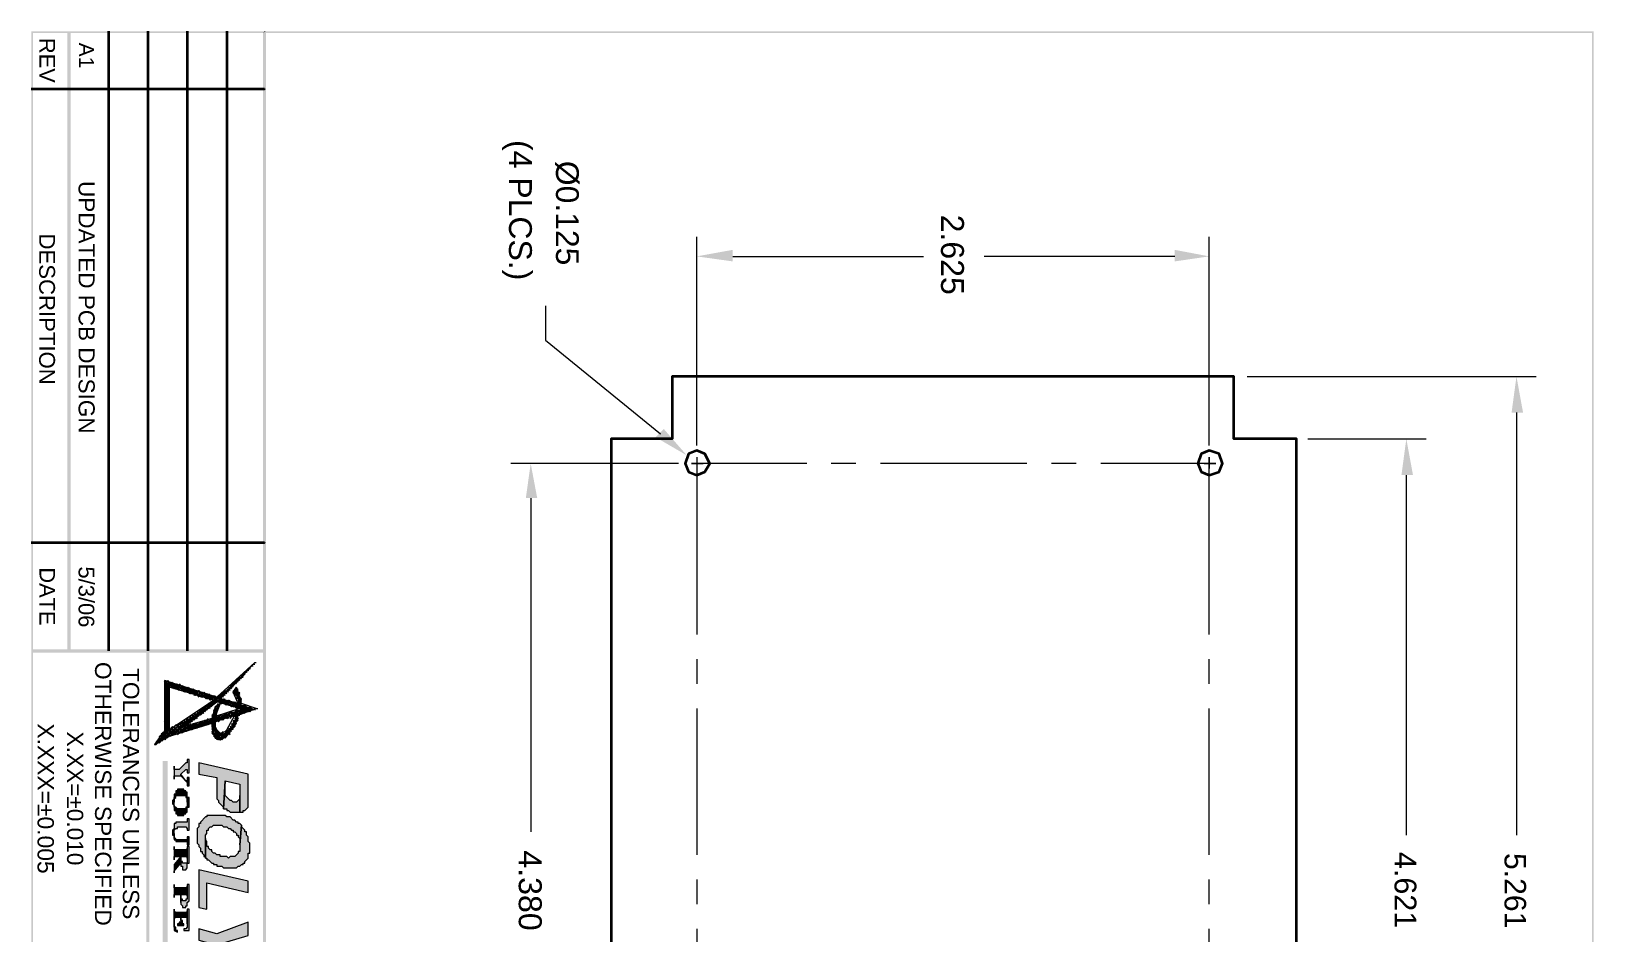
# Model space of a CAD drawing. Header units: millimetres. Extents: x 6 to 208, y 8 to 273.
# Drawn here: x 6.9 to 208.3, y 156.2 to 272.5 of the extents above; entities that cross this region are included whole.
import ezdxf

# ---------------------------------------------------------------- set-up
doc = ezdxf.new("R2010")
doc.units = ezdxf.units.MM
doc.header["$MEASUREMENT"] = 0
doc.layers.get('0').update_dxf_attribs({"linetype": 'CONTINUOUS'})
doc.styles.add('Arial$001', font='arial.ttf', dxfattribs={"height": 2.52})

msp = doc.modelspace()

# ---------------------------------------------------------------- hatches: boundary and pattern name
for points in [[(6.87, 272.53), (7.08, 272.32), (208.31, 272.53)], [(6.87, 7.92), (7.08, 8.14), (6.87, 272.53)], [(7.08, 8.14), (6.87, 272.53), (7.08, 272.32)], [(6.87, 272.32), (36.74, 272.32), (6.87, 272.53)], [(36.74, 272.32), (6.87, 272.53), (36.94, 272.53)], [(7.08, 272.32), (208.31, 272.53), (208.1, 272.32)], [(11.95, 272.53), (11.52, 272.53), (11.95, 192.67)], [(11.52, 272.53), (11.95, 192.67), (11.52, 192.67)], [(37.15, 192.67), (36.74, 272.32), (37.15, 272.53)], [(36.74, 272.32), (37.15, 272.53), (36.94, 272.53)], [(36.74, 192.67), (37.15, 192.67), (36.74, 272.32)], [(208.31, 272.53), (208.1, 272.32), (208.31, 7.92)], [(208.1, 272.32), (208.31, 7.92), (208.1, 8.14)], [(97.31, 244.36), (97.31, 242.87), (92.66, 243.52)], [(154.3, 244.36), (154.3, 242.87), (158.73, 243.52)], [(199.2, 223.39), (197.72, 223.39), (198.35, 228.04)], [(88.42, 221.27), (87.36, 220.21), (91.38, 217.88)], [(185.01, 215.33), (183.52, 215.33), (184.15, 220)], [(72.1, 212.37), (70.63, 212.37), (71.26, 216.82)], [(36.94, 192.45), (36.94, 192.87), (6.87, 192.45)], [(36.94, 192.87), (6.87, 192.45), (6.87, 192.87)], [(22.11, 192.67), (21.7, 192.67), (22.11, 68.3)], [(21.7, 192.67), (22.11, 68.3), (21.7, 68.3)], [(36.74, 7.92), (37.15, 7.92), (36.74, 192.67)], [(37.15, 7.92), (36.74, 192.67), (37.15, 192.67)], [(24.44, 178.47), (23.81, 178.47), (24.44, 129.31)], [(23.81, 178.47), (24.44, 129.31), (23.81, 129.31)], [(27.21, 176.98), (27.21, 178.68), (26.99, 178.68), (26.99, 178.25), (26.78, 178.25), (25.93, 177.41), (25.29, 177.41), (25.29, 177.84), (25.29, 176.13), (25.29, 176.56), (26.15, 176.56), (26.15, 176.78), (26.78, 177.41), (26.99, 177.41), (26.99, 176.98)], [(34.82, 173.39), (34.82, 176.78), (28.46, 178.25), (28.46, 176.78), (30.8, 176.35), (30.8, 173.6), (31.01, 173.39), (31.01, 173.17), (31.64, 172.54), (31.64, 172.33), (31.86, 175.92), (33.76, 175.51), (33.76, 171.9), (34.19, 171.9), (34.19, 172.11), (34.4, 172.11), (34.62, 172.33), (34.82, 172.54), (34.82, 173.17)], [(27.21, 175.29), (27.21, 176.35), (26.99, 176.35), (26.99, 175.92), (26.78, 175.92), (26.15, 176.78), (26.15, 176.56), (26.99, 175.72), (26.99, 175.29)], [(33.76, 171.9), (33.76, 174.02), (33.76, 173.6), (33.35, 173.17), (32.92, 173.17), (32.7, 173.39), (32.5, 173.39), (31.86, 174.02), (31.86, 175.92), (31.64, 172.33), (32.07, 172.33), (32.07, 172.11), (32.29, 172.11), (32.5, 171.9), (32.7, 171.9)], [(27.21, 173.17), (27.21, 173.8), (26.99, 173.8), (26.99, 172.54), (26.78, 172.54), (26.78, 172.33), (26.35, 172.33), (25.72, 172.33), (25.5, 172.54), (25.29, 172.54), (25.29, 173.8), (25.29, 173.6), (25.09, 173.39), (25.09, 172.96), (25.29, 172.74), (25.29, 172.11), (25.5, 172.11), (25.5, 171.68), (25.72, 171.68), (25.72, 171.48), (26.56, 171.48), (26.56, 171.68), (26.78, 171.68), (26.78, 171.9), (26.99, 171.9), (26.99, 172.54), (27.21, 172.54)], [(26.99, 173.8), (26.99, 174.45), (26.78, 174.45), (26.78, 174.66), (26.56, 174.66), (26.56, 174.86), (25.93, 174.86), (25.72, 174.86), (25.72, 174.66), (25.5, 174.66), (25.5, 174.23), (25.29, 174.23), (25.29, 173.17), (25.29, 173.6), (25.5, 173.8), (25.5, 174.02), (26.78, 174.02), (26.78, 173.8), (26.99, 173.8), (26.99, 173.17)], [(33.97, 170.21), (33.76, 170.42), (33.56, 170.42), (33.56, 170.62), (33.35, 170.62), (33.13, 170.84), (32.92, 170.84), (32.5, 171.27), (32.07, 171.27), (31.86, 171.48), (29.74, 171.48), (29.52, 171.48), (29.52, 171.27), (29.32, 171.27), (28.68, 170.62), (28.68, 170.42), (28.46, 170.42), (28.46, 169.99), (28.26, 169.78), (28.26, 167.88), (28.46, 167.66), (28.46, 167.45), (28.68, 167.25), (28.68, 166.82), (28.89, 166.82), (28.89, 166.6), (29.11, 166.39), (29.11, 166.19), (29.32, 166.19), (29.32, 165.97), (29.32, 168.93), (29.52, 169.15), (29.52, 169.56), (29.74, 169.56), (29.74, 169.78), (29.95, 169.99), (30.17, 169.99), (30.38, 170.21), (31.44, 170.21), (31.64, 169.99), (32.07, 169.99), (32.29, 169.78), (32.5, 169.78), (32.7, 169.56), (32.92, 169.56), (32.92, 169.37), (33.13, 169.37), (33.35, 169.15), (33.35, 168.93), (33.56, 168.93), (33.56, 168.72), (33.76, 168.5), (33.76, 167.66)], [(27.21, 169.56), (27.21, 171.05), (26.99, 171.05), (26.99, 170.62), (25.5, 170.62), (25.5, 170.42), (25.29, 170.42), (25.29, 169.78), (25.09, 169.56), (25.09, 168.93), (25.29, 168.93), (25.29, 168.5), (25.29, 169.56), (25.5, 169.78), (25.72, 169.78), (25.72, 169.99), (26.78, 169.99), (26.99, 169.78), (26.99, 169.56)], [(35.03, 167.25), (35.03, 167.88), (34.82, 168.09), (34.82, 168.72), (34.62, 168.93), (34.62, 169.37), (34.4, 169.37), (34.4, 169.56), (33.97, 169.99), (33.97, 170.21), (33.76, 167.66), (33.76, 166.82), (33.56, 166.82), (33.56, 166.6), (33.35, 166.39), (33.13, 166.19), (32.5, 166.19), (32.29, 165.97), (32.07, 166.19), (31.23, 166.19), (31.23, 166.39), (30.8, 166.39), (30.58, 166.6), (30.38, 166.6), (30.17, 166.82), (30.17, 167.03), (29.95, 167.03), (29.74, 167.25), (29.74, 167.45), (29.52, 167.45), (29.52, 168.09), (29.32, 168.31), (29.32, 168.5), (29.32, 165.97), (29.52, 165.97), (29.52, 165.76), (29.74, 165.76), (30.17, 165.33), (30.38, 165.33), (30.38, 165.13), (30.8, 165.13), (30.8, 164.91), (31.44, 164.91), (31.64, 164.7), (33.35, 164.7), (33.56, 164.91), (33.76, 164.91), (33.97, 165.13), (34.19, 165.13), (34.19, 165.33), (34.4, 165.33), (34.4, 165.54), (34.82, 165.97), (34.82, 166.6), (35.03, 166.6), (35.03, 167.03)], [(27.21, 167.66), (27.21, 168.72), (26.99, 168.72), (26.99, 168.31), (25.5, 168.31), (25.5, 168.5), (25.29, 168.5), (25.29, 169.15), (25.29, 168.5), (25.29, 168.31), (25.5, 168.31), (25.5, 168.09), (26.99, 168.09), (26.99, 167.66)], [(26.99, 167.25), (26.99, 167.03), (25.29, 167.03), (25.29, 167.45), (25.29, 165.76), (25.29, 166.19), (26.15, 166.19), (26.15, 165.13), (26.15, 166.19), (26.99, 166.19), (26.99, 165.97)], [(27.21, 165.76), (27.21, 167.45), (26.99, 167.45), (26.99, 165.33), (26.35, 165.33), (26.35, 165.54), (26.15, 165.54), (26.15, 166.19), (26.15, 164.91), (26.35, 164.91), (26.35, 164.48), (26.78, 164.48), (26.99, 164.7), (26.99, 165.33), (27.21, 165.33)], [(26.15, 165.33), (26.15, 166.19), (25.29, 165.13), (25.29, 164.07), (25.29, 164.27)], [(34.82, 161.52), (34.82, 163.01), (28.46, 164.48), (28.46, 159.62), (29.52, 159.4), (29.52, 162.79)], [(26.99, 162.36), (26.99, 162.15), (25.29, 162.15), (25.29, 162.58), (25.29, 160.89), (25.29, 161.3), (26.15, 161.3), (26.15, 160.68), (26.15, 160.25), (26.15, 161.3), (26.99, 161.3), (26.99, 161.09)], [(27.21, 160.89), (27.21, 162.58), (26.99, 162.58), (26.99, 160.68), (26.78, 160.68), (26.78, 160.46), (26.35, 160.46), (26.35, 160.68), (26.15, 160.68), (26.15, 160.89), (26.15, 161.3), (26.15, 160.03), (26.35, 159.83), (26.35, 159.62), (26.78, 159.62), (26.78, 159.83), (26.99, 159.83), (26.99, 160.25), (27.21, 160.46), (27.21, 160.68)], [(25.72, 156.44), (25.72, 156.65), (25.5, 156.65), (25.5, 157.07), (25.29, 157.07), (25.29, 159.4), (25.29, 156.65)], [(26.99, 159.19), (26.99, 158.97), (25.5, 158.97), (25.29, 159.19), (25.29, 159.4), (25.29, 157.71), (25.29, 158.13), (25.5, 158.34), (26.15, 158.34), (26.15, 158.13), (26.15, 158.34), (26.99, 158.34), (26.99, 158.13), (26.99, 157.5)], [(27.21, 156.65), (27.21, 159.4), (26.99, 159.4), (26.99, 157.07), (26.78, 156.85), (26.56, 156.85), (26.56, 156.65)], [(26.56, 157.28), (26.56, 157.5), (26.35, 157.5), (26.35, 157.91), (26.15, 157.91), (26.15, 158.34), (26.15, 157.71), (25.93, 157.71), (25.93, 157.5), (25.72, 157.5), (25.72, 157.28)], [(34.82, 156.01), (34.82, 157.71), (30.8, 156.22), (28.46, 156.85), (28.46, 155.38), (30.8, 154.73), (32.07, 155.16)]]:
    msp.add_hatch(color=7).paths.add_polyline_path(points)

# ---------------------------------------------------------------- linework, layer by layer
at = {"color": 7, "linetype": 'CONTINUOUS', "lineweight": 40}
for points in [[(16.83, 272.53), (16.83, 192.67)], [(21.91, 272.53), (21.91, 192.67)], [(26.99, 272.53), (26.99, 192.67)], [(32.07, 272.53), (32.07, 192.67)], [(6.87, 265.12), (36.95, 265.12), (36.95, 265.12)], [(6.87, 206.66), (36.95, 206.66), (36.95, 206.66)]]:
    msp.add_lwpolyline(points, dxfattribs=at)
at = {"color": 7, "linetype": 'CONTINUOUS', "lineweight": 20}
for points in [[(92.66, 219.15), (92.66, 246.05)], [(158.73, 219.15), (158.73, 246.05)], [(97.31, 243.52), (121.88, 243.52)], [(154.3, 243.52), (129.72, 243.52)], [(73.16, 237.16), (73.16, 232.71), (87.99, 220.63)], [(163.62, 228.04), (200.9, 228.04)], [(198.35, 223.39), (198.35, 168.93)], [(171.44, 220), (186.7, 220)], [(92.66, 217.66), (92.66, 216.17)], [(92.66, 217.66), (92.66, 194.79)], [(92.66, 217.66), (92.66, 216.17)], [(158.73, 217.66), (158.73, 216.17)], [(158.73, 194.79), (158.73, 217.66), (158.73, 217.66)], [(90.32, 216.82), (68.71, 216.82)], [(92.01, 216.82), (93.5, 216.82)], [(106.84, 216.82), (92.01, 216.82), (92.01, 216.82)], [(92.01, 216.82), (93.5, 216.82)], [(113.19, 216.82), (110.01, 216.82)], [(135.23, 216.82), (116.37, 216.82)], [(141.59, 216.82), (138.41, 216.82)], [(159.59, 216.82), (144.77, 216.82)], [(158.1, 216.82), (159.59, 216.82)], [(184.15, 215.33), (184.15, 168.93)], [(71.26, 212.37), (71.26, 169.37)], [(92.66, 191.61), (92.66, 188.43)], [(158.73, 188.43), (158.73, 191.61)], [(30.8, 186.73), (35.68, 191.18), (31.23, 186.51)], [(31.23, 186.51), (34.4, 189.69)], [(33.97, 189.49), (34.19, 189.28)], [(35.03, 190.55), (35.03, 190.34), (34.82, 190.34), (34.82, 190.12), (34.62, 190.12), (34.62, 189.91), (34.4, 189.91), (34.4, 189.69), (34.19, 189.69), (34.19, 189.49)], [(35.25, 190.75), (35.46, 190.75), (35.46, 190.75)], [(35.46, 190.96), (35.68, 191.18)], [(35.46, 190.96), (35.68, 190.96), (35.68, 190.96)], [(35.68, 191.18), (35.88, 191.18), (35.88, 191.18)], [(24.03, 188.85), (25.09, 188)], [(24.03, 188.85), (24.23, 188.85)], [(24.03, 188.63), (24.23, 188.85)], [(24.03, 188.43), (24.44, 188.85)], [(30.58, 186.51), (30.8, 186.73), (24.03, 188.85)], [(24.03, 188.85), (24.03, 182.28)], [(24.03, 188.63), (24.66, 188)], [(24.03, 188.22), (24.44, 188.63)], [(24.03, 188), (24.66, 188.63)], [(24.03, 187.79), (24.87, 188.63)], [(24.03, 187.57), (25.09, 188.63), (24.03, 187.37)], [(24.03, 188.43), (24.66, 187.79)], [(24.03, 188.22), (24.66, 187.57), (24.03, 188)], [(24.03, 187.79), (24.66, 187.37), (24.66, 187.37)], [(24.03, 187.16), (24.66, 187.79)], [(24.66, 187.16), (24.03, 187.57), (24.66, 186.94)], [(24.03, 186.94), (24.66, 187.57)], [(24.03, 187.37), (24.66, 186.73)], [(24.03, 186.73), (24.66, 187.37)], [(24.44, 188.85), (25.29, 187.79)], [(24.66, 188.63), (25.5, 187.79)], [(24.66, 188), (24.66, 182.49)], [(24.66, 182.49), (30.38, 186.31), (24.66, 188)], [(24.87, 188.63), (25.93, 187.57)], [(24.87, 188), (25.29, 188.43)], [(24.87, 188), (25.5, 188.43)], [(25.09, 188), (25.72, 188.43)], [(25.29, 188.43), (26.15, 187.57)], [(25.29, 187.79), (25.72, 188.43)], [(25.5, 188.43), (26.56, 187.57)], [(25.5, 187.79), (25.93, 188.22)], [(25.5, 187.79), (26.15, 188.22)], [(25.72, 187.79), (26.15, 188.22)], [(25.93, 188.43), (26.78, 187.37)], [(25.93, 187.57), (26.35, 188.22)], [(26.15, 188.22), (26.99, 187.37)], [(26.15, 187.57), (26.56, 188)], [(26.15, 187.57), (26.78, 188)], [(26.35, 188.22), (27.4, 187.16)], [(26.35, 187.57), (26.78, 188)], [(26.56, 187.37), (26.99, 188)], [(26.56, 187.37), (27.21, 188)], [(26.78, 188), (27.62, 187.16)], [(26.78, 187.37), (27.21, 187.79)], [(26.99, 188), (28.05, 186.94)], [(26.99, 187.37), (27.4, 187.79)], [(27.21, 187.37), (27.62, 187.79)], [(27.21, 187.16), (27.83, 187.79)], [(27.4, 187.79), (28.26, 186.94)], [(27.4, 187.16), (27.83, 187.57)], [(27.62, 187.79), (28.46, 186.73)], [(27.62, 187.16), (28.05, 187.57)], [(27.83, 187.57), (28.89, 186.73)], [(27.83, 187.16), (28.26, 187.57)], [(27.83, 186.94), (28.46, 187.57)], [(28.05, 186.94), (28.46, 187.57)], [(28.26, 187.57), (29.11, 186.73)], [(28.26, 186.94), (28.68, 187.37)], [(28.26, 186.94), (28.89, 187.37)], [(28.46, 187.57), (29.52, 186.51)], [(28.46, 186.94), (28.89, 187.37)], [(28.68, 186.73), (29.11, 187.37)], [(28.89, 187.37), (29.74, 186.51)], [(29.11, 187.37), (29.95, 186.31)], [(31.23, 186.73), (31.01, 186.73), (31.86, 187.57)], [(31.23, 186.73), (33.76, 189.28)], [(31.44, 187.37), (31.86, 186.94)], [(31.64, 187.37), (31.86, 187.16)], [(31.86, 187.57), (32.07, 187.37)], [(31.86, 187.37), (32.07, 187.16)], [(32.07, 187.79), (32.29, 187.57)], [(32.07, 187.57), (32.29, 187.37)], [(32.29, 188), (32.5, 187.79)], [(32.29, 187.79), (32.5, 187.57)], [(32.5, 188.22), (32.7, 188)], [(32.5, 188), (32.7, 187.79)], [(33.35, 188.43), (33.13, 188.63), (33.13, 188.43), (32.92, 188.43), (32.92, 188.22), (32.7, 188.22), (32.92, 188)], [(33.56, 185.88), (32.92, 187.37), (33.35, 188)], [(32.92, 187.37), (33.35, 187.79)], [(32.92, 187.16), (33.56, 187.79)], [(32.92, 187.57), (33.97, 186.51)], [(32.92, 187.37), (33.97, 186.31)], [(33.13, 187.79), (33.76, 187.16)], [(33.13, 187.57), (33.76, 186.73)], [(33.13, 187.16), (33.56, 187.57), (33.13, 186.94)], [(33.56, 188.63), (33.35, 188.85), (33.35, 188.63)], [(33.76, 185.88), (33.97, 185.88), (33.35, 188)], [(33.35, 187.79), (33.56, 187.37), (33.56, 187.37)], [(33.35, 186.94), (33.76, 187.37), (33.76, 187.37)], [(33.76, 188.85), (33.56, 189.06), (33.56, 188.85)], [(33.97, 189.06), (33.76, 189.28), (33.76, 189.06)], [(33.97, 189.28), (34.19, 189.28)], [(24.03, 187.16), (24.66, 186.51)], [(24.03, 186.73), (24.66, 187.16)], [(24.03, 186.94), (24.66, 186.31)], [(24.03, 186.51), (24.66, 186.94)], [(24.03, 186.31), (24.66, 186.94)], [(24.03, 186.73), (24.66, 186.1)], [(24.03, 186.1), (24.66, 186.73)], [(24.03, 186.51), (24.66, 185.88)], [(24.03, 185.88), (24.66, 186.51)], [(24.03, 186.31), (24.66, 185.67)], [(24.03, 185.67), (24.66, 186.31)], [(24.03, 186.1), (24.66, 185.45)], [(24.03, 185.45), (24.66, 186.1)], [(24.03, 185.88), (24.66, 185.25)], [(24.03, 185.25), (24.66, 185.88)], [(24.03, 185.67), (24.66, 185.04)], [(24.03, 185.04), (24.66, 185.67)], [(24.03, 185.45), (24.66, 184.82)], [(24.03, 184.82), (24.66, 185.45)], [(25.72, 181.86), (29.11, 185.45)], [(26.56, 182.92), (30.8, 186.1)], [(27.21, 183.33), (29.74, 185.88)], [(27.83, 183.76), (30.38, 186.31)], [(28.68, 184.39), (30.58, 186.31)], [(29.32, 187.16), (28.89, 186.73), (29.52, 187.16), (29.11, 186.73)], [(29.32, 185.45), (29.52, 185.04), (29.11, 185.45)], [(29.74, 187.16), (30.38, 186.31), (29.32, 187.16)], [(29.32, 186.51), (29.74, 187.16), (29.74, 187.16)], [(29.32, 185.67), (29.74, 185.25), (29.74, 185.25)], [(29.95, 186.94), (29.52, 186.51), (30.17, 186.94), (29.74, 186.51)], [(29.95, 185.45), (29.52, 185.67), (29.95, 185.25)], [(29.74, 185.25), (30.58, 186.1)], [(30.17, 185.67), (29.74, 185.88), (30.17, 185.45)], [(30.17, 186.94), (30.58, 186.51), (29.95, 186.94)], [(30.38, 186.94), (29.95, 186.31), (30.58, 186.94)], [(29.95, 186.1), (30.38, 185.67), (30.38, 185.67)], [(30.17, 186.31), (30.58, 186.73), (30.58, 186.73)], [(30.38, 186.31), (30.58, 185.88), (30.17, 186.1), (30.38, 185.88)], [(30.58, 185.45), (30.17, 183.98)], [(30.38, 186.31), (30.58, 186.51)], [(30.38, 186.31), (30.58, 186.1)], [(30.38, 186.31), (30.58, 186.31)], [(30.38, 184.82), (31.01, 185.45)], [(30.8, 186.73), (30.58, 186.73), (30.58, 186.73)], [(30.58, 186.31), (31.01, 186.73)], [(30.58, 186.1), (31.23, 186.73)], [(30.58, 186.51), (31.23, 186.1)], [(30.58, 186.51), (30.8, 186.1)], [(30.58, 186.1), (30.8, 186.1)], [(30.58, 185.25), (31.01, 185.88)], [(31.23, 185.88), (30.58, 184.2), (30.58, 184.2)], [(31.23, 185.88), (30.58, 185.45)], [(30.58, 185.45), (30.8, 185.04), (30.58, 185.25)], [(30.8, 186.73), (31.86, 185.88)], [(30.8, 186.73), (31.44, 185.88)], [(30.8, 186.1), (31.23, 186.51)], [(33.76, 185.25), (30.8, 186.1)], [(31.01, 185.67), (31.01, 185.45), (30.8, 185.67)], [(30.8, 185.45), (31.01, 185.25), (31.01, 185.25)], [(31.23, 186.94), (31.44, 186.73), (31.01, 186.94)], [(31.01, 186.1), (31.44, 186.51)], [(31.23, 187.16), (31.64, 186.73)], [(31.23, 186.73), (32.07, 185.67)], [(31.23, 186.1), (31.64, 186.51)], [(31.23, 185.88), (31.86, 186.51)], [(33.56, 185.88), (31.23, 186.51)], [(31.23, 185.88), (31.44, 185.88)], [(31.44, 187.16), (31.64, 186.94)], [(31.44, 186.51), (32.29, 185.67)], [(31.44, 185.88), (31.86, 186.31)], [(31.64, 186.51), (32.7, 185.45)], [(32.07, 186.31), (31.64, 185.88), (32.29, 186.31), (31.86, 185.67)], [(32.07, 186.31), (32.92, 185.45)], [(32.07, 185.67), (32.5, 186.31)], [(32.29, 186.31), (33.35, 185.25)], [(32.29, 185.67), (32.7, 186.1)], [(32.29, 185.67), (32.92, 186.1)], [(32.5, 185.67), (32.92, 186.1)], [(32.7, 186.1), (33.56, 185.25)], [(32.7, 185.45), (33.13, 186.1)], [(32.92, 186.1), (34.4, 184.61)], [(32.92, 185.45), (33.35, 185.88)], [(32.92, 185.45), (33.56, 185.88)], [(32.92, 184.2), (34.4, 185.67)], [(33.13, 186.1), (34.4, 184.82)], [(33.13, 185.45), (33.56, 185.88)], [(33.35, 186.51), (33.76, 186.94)], [(33.35, 186.73), (33.97, 186.1)], [(33.35, 185.25), (33.76, 185.88)], [(33.35, 185.25), (33.97, 185.88)], [(33.35, 184.39), (34.62, 185.67)], [(33.56, 186.31), (33.76, 186.73)], [(33.56, 186.1), (33.97, 186.51)], [(33.56, 186.31), (33.97, 185.88)], [(33.97, 186.31), (33.56, 185.88), (33.97, 186.1)], [(33.56, 186.1), (33.76, 185.88)], [(33.56, 185.88), (34.62, 184.82)], [(33.56, 184.39), (35.88, 185.25), (33.97, 185.88)], [(33.56, 185.88), (33.76, 185.88)], [(33.56, 185.25), (33.97, 185.67)], [(33.56, 184.39), (34.62, 185.45)], [(33.76, 185.88), (34.82, 184.82)], [(33.76, 185.25), (34.19, 185.67)], [(33.97, 184.61), (34.82, 185.45)], [(34.4, 185.67), (35.03, 184.82), (34.19, 185.67)], [(34.19, 184.61), (35.03, 185.45)], [(34.4, 184.82), (35.25, 185.45)], [(34.62, 185.45), (35.25, 185.04), (35.25, 185.04)], [(35.25, 185.25), (35.46, 185.04), (35.03, 185.45)], [(23.81, 181.22), (26.15, 183.33)], [(24.03, 185.25), (24.66, 184.61)], [(24.03, 184.61), (24.66, 185.25)], [(24.03, 185.04), (24.66, 184.39)], [(24.03, 184.39), (24.66, 185.04)], [(24.03, 184.82), (24.66, 184.2)], [(24.03, 184.2), (24.66, 184.82)], [(24.03, 184.61), (24.66, 183.98)], [(24.03, 183.98), (24.66, 184.61)], [(24.03, 184.39), (24.66, 183.76)], [(24.03, 183.76), (24.66, 184.39)], [(24.03, 184.2), (24.66, 183.55)], [(24.03, 183.55), (24.66, 184.2)], [(24.03, 183.98), (24.66, 183.33)], [(24.03, 183.33), (24.66, 183.98)], [(24.03, 183.76), (24.66, 183.14), (24.03, 183.55)], [(24.03, 183.14), (24.66, 183.76)], [(24.03, 182.92), (24.66, 183.55)], [(24.03, 183.33), (24.66, 182.92), (24.66, 182.92)], [(24.03, 182.71), (24.66, 183.33)], [(24.23, 181.43), (26.56, 183.76)], [(24.66, 181.65), (27.21, 183.98)], [(30.17, 183.33), (24.66, 181.65)], [(25.09, 181.86), (27.83, 184.39)], [(25.29, 181.86), (28.46, 184.82)], [(26.99, 182.28), (25.93, 183.33), (26.78, 182.28)], [(26.15, 183.55), (26.78, 182.92), (27.21, 182.49), (26.15, 183.33)], [(26.35, 183.55), (26.78, 183.14)], [(30.17, 183.98), (26.56, 182.92), (26.56, 182.92)], [(26.56, 183.76), (27.21, 183.14), (27.62, 182.49)], [(26.56, 183.55), (26.99, 183.14), (27.62, 182.49)], [(26.78, 183.98), (27.4, 183.33)], [(26.78, 183.76), (27.21, 183.33)], [(26.78, 182.28), (27.83, 183.33)], [(26.99, 183.98), (27.4, 183.55)], [(27.21, 184.2), (27.62, 183.55)], [(27.21, 183.98), (27.62, 183.55)], [(27.21, 182.49), (28.05, 183.33)], [(27.4, 184.2), (27.83, 183.76)], [(27.4, 184.2), (27.83, 183.76)], [(27.4, 182.49), (28.26, 183.33)], [(27.62, 184.39), (28.26, 183.98)], [(27.62, 184.39), (28.05, 183.98)], [(27.62, 182.49), (28.68, 183.55)], [(27.83, 184.61), (28.26, 183.98)], [(27.83, 183.33), (28.26, 182.71)], [(28.05, 184.61), (28.46, 184.2)], [(28.05, 184.61), (28.46, 184.2)], [(28.05, 182.71), (28.89, 183.55)], [(28.05, 183.33), (28.46, 182.92)], [(28.26, 184.82), (28.68, 184.39)], [(28.26, 184.82), (28.68, 184.39)], [(28.26, 182.71), (29.32, 183.76)], [(28.26, 183.33), (28.89, 182.92)], [(28.26, 183.33), (28.68, 182.92)], [(28.46, 185.04), (28.89, 184.61)], [(28.46, 184.82), (28.89, 184.61)], [(28.46, 183.55), (28.89, 182.92)], [(28.68, 185.25), (29.11, 184.82)], [(28.68, 185.04), (29.11, 184.61)], [(28.68, 182.92), (29.52, 183.76)], [(28.68, 183.55), (29.32, 183.14)], [(28.68, 183.55), (29.11, 183.14)], [(28.89, 185.25), (29.32, 184.82)], [(28.89, 182.92), (29.74, 183.98)], [(28.89, 183.55), (29.32, 183.14)], [(29.11, 185.25), (29.32, 185.04)], [(29.11, 183.14), (30.17, 183.98)], [(29.11, 183.76), (29.52, 183.14)], [(29.32, 183.76), (29.95, 183.33)], [(29.32, 183.76), (29.74, 183.14)], [(29.52, 183.76), (29.95, 183.33)], [(29.52, 183.14), (30.17, 183.76)], [(29.74, 183.76), (30.17, 183.33)], [(29.74, 183.33), (30.17, 183.55)], [(29.95, 183.98), (30.17, 183.76)], [(29.95, 183.98), (30.17, 183.55)], [(29.95, 183.33), (30.17, 183.33)], [(30.17, 184.39), (30.8, 184.82)], [(30.17, 183.98), (30.8, 184.61)], [(30.17, 184.39), (30.38, 184.2)], [(30.17, 184.2), (30.38, 183.98)], [(30.17, 183.55), (30.8, 184.2)], [(30.17, 183.33), (31.01, 184.2)], [(30.17, 183.98), (30.38, 183.98)], [(30.17, 183.98), (30.58, 183.55), (30.17, 183.76)], [(30.17, 183.76), (30.38, 183.98)], [(30.17, 182.92), (30.58, 183.55)], [(30.17, 183.55), (30.38, 183.33)], [(30.17, 183.33), (30.58, 182.92)], [(30.17, 183.14), (30.38, 183.33)], [(30.58, 183.33), (30.17, 182.71), (30.58, 183.14)], [(30.17, 183.33), (30.38, 183.33)], [(30.17, 183.33), (30.17, 183.14), (30.38, 181.86)], [(30.38, 184.61), (31.01, 185.25)], [(30.8, 184.82), (30.38, 185.04), (30.8, 184.61)], [(30.38, 184.82), (30.8, 184.39)], [(30.38, 184.61), (30.58, 184.39)], [(30.38, 184.39), (30.58, 184.2)], [(30.38, 183.98), (30.58, 184.39)], [(30.38, 183.33), (31.23, 184.39)], [(30.38, 184.2), (31.01, 183.55)], [(30.38, 183.98), (30.8, 183.55)], [(30.38, 183.33), (30.58, 183.14)], [(33.76, 185.25), (30.58, 184.2), (30.58, 184.2)], [(30.58, 183.55), (31.64, 184.39)], [(33.13, 184.39), (30.58, 183.55), (30.58, 182.92)], [(30.58, 184.2), (31.01, 183.76)], [(30.58, 183.55), (30.58, 183.33)], [(30.8, 184.2), (31.23, 183.76)], [(31.01, 183.55), (31.86, 184.61)], [(31.23, 184.39), (31.64, 183.76), (31.01, 184.2), (31.44, 183.76)], [(31.01, 181.22), (33.56, 183.76)], [(31.23, 183.76), (32.07, 184.61)], [(31.23, 181.22), (33.35, 183.33)], [(31.44, 183.76), (32.5, 184.82)], [(32.07, 183.98), (31.44, 184.39), (31.86, 183.98)], [(31.86, 184.61), (32.29, 183.98), (31.64, 184.39)], [(31.86, 183.98), (32.7, 184.82)], [(31.86, 181.65), (33.13, 182.92), (33.56, 184.39)], [(31.86, 182.28), (32.07, 182.49), (33.13, 184.39)], [(32.07, 183.98), (33.13, 184.82)], [(32.07, 184.61), (32.7, 184.2)], [(32.07, 184.61), (32.5, 184.2)], [(32.29, 184.61), (32.7, 184.2)], [(32.5, 183.98), (33.35, 185.04)], [(32.5, 184.82), (32.92, 184.2)], [(32.7, 184.2), (33.56, 185.04)], [(32.7, 184.82), (33.35, 184.39)], [(32.7, 184.82), (33.13, 184.2)], [(32.7, 183.14), (33.56, 183.98)], [(32.92, 183.33), (33.13, 182.92), (32.7, 183.33)], [(32.92, 184.82), (33.35, 184.39)], [(32.92, 183.55), (33.56, 184.2)], [(32.92, 183.76), (33.35, 183.33), (32.92, 183.55), (33.13, 183.14)], [(33.13, 185.04), (33.76, 184.39)], [(33.13, 184.82), (33.56, 184.39)], [(33.56, 184.2), (33.35, 184.39), (33.56, 183.98), (33.13, 184.2)], [(33.13, 184.2), (33.35, 184.39)], [(33.13, 183.98), (33.56, 184.39)], [(33.56, 183.76), (33.13, 183.98), (33.35, 183.55)], [(33.35, 185.04), (33.97, 184.61)], [(33.56, 185.04), (33.97, 184.61)], [(33.56, 184.39), (33.76, 184.39), (33.76, 184.39)], [(33.76, 185.04), (34.19, 184.61)], [(34.82, 184.82), (35.25, 185.25)], [(35.03, 184.82), (35.46, 185.25)], [(35.46, 185.04), (35.68, 185.25), (35.68, 185.04)], [(35.68, 185.25), (35.68, 185.04)], [(35.88, 185.25), (36.09, 185.25)], [(92.66, 185.25), (92.66, 166.39)], [(158.73, 166.39), (158.73, 185.25)], [(23.81, 182.08), (22.75, 180.59)], [(22.75, 180.59), (24.66, 181.65), (24.66, 181.65)], [(22.97, 180.59), (25.09, 182.92)], [(23.17, 181.02), (24.66, 182.49)], [(23.81, 181.02), (23.38, 181.43), (23.6, 181.02), (23.17, 181.22)], [(23.38, 180.8), (25.5, 183.14)], [(23.38, 181.65), (24.23, 182.28)], [(23.38, 181.65), (23.81, 181.22)], [(23.6, 182.08), (24.23, 181.43)], [(23.6, 181.86), (24.23, 181.22)], [(23.6, 181.65), (24.03, 181.22)], [(24.66, 182.49), (24.03, 182.28), (23.81, 182.08)], [(24.44, 181.65), (23.81, 182.08), (24.44, 181.43)], [(24.66, 182.71), (24.03, 183.14), (24.66, 182.49)], [(24.03, 182.49), (24.66, 183.14)], [(24.03, 182.92), (24.44, 182.49), (24.44, 182.49)], [(24.03, 182.28), (24.66, 182.92)], [(24.03, 182.71), (24.23, 182.28), (24.03, 182.49)], [(24.03, 182.28), (24.66, 181.65), (24.66, 181.65)], [(24.23, 182.28), (24.66, 182.71)], [(24.44, 182.49), (25.09, 181.86), (25.09, 181.86)], [(25.72, 182.08), (24.87, 182.71), (25.5, 181.86), (24.66, 182.49), (25.29, 181.86)], [(24.66, 182.49), (24.87, 182.49)], [(26.15, 182.08), (25.29, 182.92), (25.93, 182.08), (25.09, 182.92)], [(25.72, 183.14), (26.56, 182.28), (25.5, 183.14), (26.35, 182.08)], [(25.93, 182.08), (26.78, 182.92)], [(26.15, 182.08), (27.21, 183.14)], [(26.56, 182.28), (27.4, 183.14)], [(26.99, 182.92), (27.4, 182.49)], [(27.4, 183.14), (27.83, 182.71)], [(27.62, 183.14), (28.26, 182.71)], [(27.62, 183.14), (28.05, 182.71)], [(30.17, 183.14), (30.58, 182.71)], [(30.17, 183.14), (31.64, 181.43), (30.17, 182.92)], [(30.17, 182.49), (30.58, 182.92)], [(30.17, 182.71), (31.44, 181.22)], [(30.17, 182.28), (30.58, 182.71)], [(30.17, 182.08), (30.58, 182.49)], [(30.17, 182.28), (31.23, 181.22)], [(30.17, 182.08), (31.01, 181.22)], [(30.8, 182.49), (30.38, 181.86), (30.8, 182.28)], [(30.38, 181.65), (31.01, 182.28)], [(30.38, 181.86), (30.58, 181.43), (31.23, 181.22)], [(30.38, 181.86), (30.8, 181.43)], [(30.58, 182.92), (30.8, 182.49), (31.23, 182.08), (31.86, 182.28)], [(30.58, 181.65), (31.01, 182.08)], [(30.58, 181.43), (31.23, 182.08)], [(30.8, 181.22), (31.64, 182.28)], [(30.8, 181.43), (31.44, 182.08)], [(31.23, 182.08), (31.86, 181.43)], [(31.23, 181.22), (31.86, 181.65), (31.86, 181.65)], [(31.44, 181.22), (33.13, 182.92)], [(31.44, 182.08), (32.07, 181.65)], [(31.64, 182.08), (32.07, 181.65)], [(31.86, 181.43), (32.7, 182.49)], [(31.86, 182.28), (32.29, 181.86)], [(31.86, 182.28), (32.29, 181.86)], [(32.29, 182.49), (32.5, 182.08), (32.07, 182.49)], [(32.07, 182.28), (32.5, 181.86)], [(32.29, 182.71), (32.7, 182.28)], [(32.7, 183.14), (32.92, 182.71), (32.5, 182.92), (32.92, 182.49)], [(32.5, 182.71), (32.7, 182.49)], [(22.75, 180.59), (22.97, 180.59)], [(22.97, 181.02), (23.17, 180.8), (22.97, 180.8), (22.97, 180.59)], [(23.17, 181.02), (23.38, 180.8), (23.38, 180.8)], [(92.66, 163.21), (92.66, 160.03)], [(158.73, 160.03), (158.73, 163.21)], [(92.66, 156.85), (92.66, 138)], [(158.73, 138), (158.73, 156.85)]]:
    msp.add_lwpolyline(points, dxfattribs=at)
at = {"color": 7, "linetype": 'CONTINUOUS', "lineweight": 40}
for points in [[(81.65, 103.47), (89.48, 103.47), (89.48, 95.21), (161.93, 95.21), (161.93, 103.47), (169.97, 103.47), (169.97, 220), (161.93, 220), (161.93, 228.04), (89.48, 228.04), (89.48, 220), (81.65, 220)], [(92.66, 215.33), (93.71, 215.76), (94.36, 216.82), (93.71, 218.09), (92.66, 218.51), (91.6, 218.09), (91.18, 216.82), (91.6, 215.76)], [(158.75, 215.33), (160.02, 215.76), (160.44, 216.82), (160.02, 218.09), (158.75, 218.51), (157.69, 218.09), (157.26, 216.82), (157.69, 215.76)]]:
    msp.add_lwpolyline(points, close=True, dxfattribs=at)
at = {"color": 7, "linetype": 'CONTINUOUS', "lineweight": 20}
for points in [[(33.35, 186.73), (33.76, 187.16)], [(24.23, 182.28), (24.87, 181.65)], [(27.21, 176.98), (27.21, 178.68), (26.99, 178.68), (26.99, 178.25), (26.78, 178.25), (25.93, 177.41), (25.29, 177.41), (25.29, 177.84), (25.29, 176.13), (25.29, 176.56), (25.29, 176.56), (26.15, 176.56), (26.15, 176.78), (26.78, 177.41), (26.99, 177.41), (26.99, 176.98)], [(34.82, 173.39), (34.82, 176.78), (28.46, 178.25), (28.46, 176.78), (30.8, 176.35), (30.8, 173.6), (31.01, 173.39), (31.01, 173.17), (31.64, 172.54), (31.64, 172.33), (31.86, 175.92), (33.76, 175.51), (33.76, 171.9), (34.19, 171.9), (34.19, 172.11), (34.4, 172.11), (34.62, 172.33), (34.82, 172.54), (34.82, 173.17)], [(27.21, 175.29), (27.21, 176.35), (26.99, 176.35), (26.99, 175.92), (26.78, 175.92), (26.15, 176.78), (26.15, 176.56), (26.99, 175.72), (26.99, 175.29)], [(33.76, 171.9), (33.76, 174.02), (33.76, 173.6), (33.35, 173.17), (32.92, 173.17), (32.7, 173.39), (32.5, 173.39), (31.86, 174.02), (31.86, 175.92), (31.64, 172.33), (32.07, 172.33), (32.07, 172.11), (32.29, 172.11), (32.5, 171.9), (32.7, 171.9)], [(27.21, 173.17), (27.21, 173.8), (26.99, 173.8), (26.99, 172.54), (26.78, 172.54), (26.78, 172.33), (26.35, 172.33), (26.35, 172.33), (25.72, 172.33), (25.5, 172.54), (25.29, 172.54), (25.29, 173.8), (25.29, 173.6), (25.09, 173.39), (25.09, 172.96), (25.29, 172.74), (25.29, 172.11), (25.5, 172.11), (25.5, 171.68), (25.72, 171.68), (25.72, 171.48), (26.56, 171.48), (26.56, 171.68), (26.78, 171.68), (26.78, 171.9), (26.99, 171.9), (26.99, 172.54), (27.21, 172.54)], [(26.99, 173.8), (26.99, 174.45), (26.78, 174.45), (26.78, 174.66), (26.56, 174.66), (26.56, 174.86), (25.93, 174.86), (25.93, 174.86), (25.72, 174.86), (25.72, 174.66), (25.5, 174.66), (25.5, 174.23), (25.29, 174.23), (25.29, 173.17), (25.29, 173.6), (25.5, 173.8), (25.5, 174.02), (26.78, 174.02), (26.78, 173.8), (26.99, 173.8), (26.99, 173.17)], [(33.97, 170.21), (33.76, 170.42), (33.56, 170.42), (33.56, 170.62), (33.35, 170.62), (33.13, 170.84), (32.92, 170.84), (32.5, 171.27), (32.07, 171.27), (31.86, 171.48), (29.74, 171.48), (29.52, 171.48), (29.52, 171.27), (29.32, 171.27), (28.68, 170.62), (28.68, 170.42), (28.46, 170.42), (28.46, 169.99), (28.26, 169.78), (28.26, 167.88), (28.46, 167.66), (28.46, 167.45), (28.68, 167.25), (28.68, 166.82), (28.89, 166.82), (28.89, 166.6), (29.11, 166.39), (29.11, 166.19), (29.32, 166.19), (29.32, 165.97), (29.32, 168.93), (29.52, 169.15), (29.52, 169.56), (29.74, 169.56), (29.74, 169.78), (29.95, 169.99), (30.17, 169.99), (30.38, 170.21), (31.44, 170.21), (31.64, 169.99), (32.07, 169.99), (32.29, 169.78), (32.5, 169.78), (32.7, 169.56), (32.92, 169.56), (32.92, 169.37), (33.13, 169.37), (33.35, 169.15), (33.35, 168.93), (33.56, 168.93), (33.56, 168.72), (33.76, 168.5), (33.76, 167.66)], [(27.21, 169.56), (27.21, 171.05), (26.99, 171.05), (26.99, 170.62), (25.5, 170.62), (25.5, 170.42), (25.29, 170.42), (25.29, 169.78), (25.09, 169.56), (25.09, 169.56), (25.09, 168.93), (25.29, 168.93), (25.29, 168.5), (25.29, 169.56), (25.5, 169.78), (25.72, 169.78), (25.72, 169.99), (26.78, 169.99), (26.99, 169.78), (26.99, 169.56)], [(35.03, 167.25), (35.03, 167.88), (34.82, 168.09), (34.82, 168.72), (34.62, 168.93), (34.62, 169.37), (34.4, 169.37), (34.4, 169.56), (33.97, 169.99), (33.97, 170.21), (33.76, 167.66), (33.76, 166.82), (33.56, 166.82), (33.56, 166.6), (33.35, 166.39), (33.35, 166.39), (33.13, 166.19), (32.5, 166.19), (32.29, 165.97), (32.07, 166.19), (31.23, 166.19), (31.23, 166.39), (30.8, 166.39), (30.58, 166.6), (30.38, 166.6), (30.17, 166.82), (30.17, 167.03), (29.95, 167.03), (29.74, 167.25), (29.74, 167.45), (29.52, 167.45), (29.52, 168.09), (29.32, 168.31), (29.32, 168.5), (29.32, 165.97), (29.52, 165.97), (29.52, 165.76), (29.74, 165.76), (30.17, 165.33), (30.38, 165.33), (30.38, 165.13), (30.8, 165.13), (30.8, 164.91), (31.44, 164.91), (31.64, 164.7), (33.35, 164.7), (33.56, 164.91), (33.76, 164.91), (33.97, 165.13), (34.19, 165.13), (34.19, 165.33), (34.4, 165.33), (34.4, 165.54), (34.82, 165.97), (34.82, 166.6), (35.03, 166.6), (35.03, 167.03)], [(27.21, 167.66), (27.21, 168.72), (26.99, 168.72), (26.99, 168.31), (25.5, 168.31), (25.5, 168.5), (25.29, 168.5), (25.29, 169.15), (25.29, 168.5), (25.29, 168.31), (25.5, 168.31), (25.5, 168.09), (26.99, 168.09), (26.99, 167.66)], [(26.99, 167.25), (26.99, 167.03), (25.29, 167.03), (25.29, 167.45), (25.29, 165.76), (25.29, 166.19), (26.15, 166.19), (26.15, 165.13), (26.15, 165.13), (26.15, 166.19), (26.99, 166.19), (26.99, 165.97)], [(27.21, 165.76), (27.21, 167.45), (26.99, 167.45), (26.99, 165.33), (26.35, 165.33), (26.35, 165.54), (26.35, 165.54), (26.15, 165.54), (26.15, 166.19), (26.15, 164.91), (26.35, 164.91), (26.35, 164.48), (26.78, 164.48), (26.99, 164.7), (26.99, 165.33), (27.21, 165.33)], [(26.15, 165.33), (26.15, 166.19), (25.29, 165.13), (25.29, 164.07), (25.29, 164.27)], [(34.82, 161.52), (34.82, 163.01), (28.46, 164.48), (28.46, 159.62), (29.52, 159.4), (29.52, 162.79)], [(26.99, 162.36), (26.99, 162.15), (25.29, 162.15), (25.29, 162.58), (25.29, 160.89), (25.29, 161.3), (26.15, 161.3), (26.15, 160.68), (26.15, 160.68), (26.15, 160.25), (26.15, 161.3), (26.99, 161.3), (26.99, 161.09)], [(27.21, 160.89), (27.21, 162.58), (26.99, 162.58), (26.99, 160.68), (26.78, 160.68), (26.78, 160.46), (26.35, 160.46), (26.35, 160.68), (26.15, 160.68), (26.15, 160.89), (26.15, 160.89), (26.15, 161.3), (26.15, 160.03), (26.35, 159.83), (26.35, 159.62), (26.78, 159.62), (26.78, 159.83), (26.99, 159.83), (26.99, 160.25), (27.21, 160.46), (27.21, 160.68)], [(25.72, 156.44), (25.72, 156.65), (25.5, 156.65), (25.5, 157.07), (25.29, 157.07), (25.29, 159.4), (25.29, 156.65)], [(26.99, 159.19), (26.99, 158.97), (25.5, 158.97), (25.29, 159.19), (25.29, 159.4), (25.29, 157.71), (25.29, 158.13), (25.5, 158.34), (26.15, 158.34), (26.15, 158.13), (26.15, 158.34), (26.99, 158.34), (26.99, 158.13), (26.99, 157.5)], [(27.21, 156.65), (27.21, 159.4), (26.99, 159.4), (26.99, 157.07), (26.78, 156.85), (26.56, 156.85), (26.56, 156.65)], [(26.56, 157.28), (26.56, 157.5), (26.35, 157.5), (26.35, 157.91), (26.15, 157.91), (26.15, 158.34), (26.15, 157.71), (25.93, 157.71), (25.93, 157.5), (25.72, 157.5), (25.72, 157.28)], [(34.82, 156.01), (34.82, 157.71), (30.8, 156.22), (28.46, 156.85), (28.46, 155.38), (30.8, 154.73), (32.07, 155.16)]]:
    msp.add_lwpolyline(points, close=True, dxfattribs=at)

# ---------------------------------------------------------------- texts
at = {"color": 7, "style": 'Arial$001'}
for s, height, p in [('REV', 2.012, (7.93, 271.67)), ('A1', 1.932, (13.01, 271.06)), ('(4 PLCS.)', 2.948, (68.46, 258.51)), ('Ø0.125', 2.939, (74.52, 255.83)), ('UPDATED PCB DESIGN', 2.076, (12.97, 253.23)), ('2.625', 2.957, (124.16, 248.9)), ('DESCRIPTION', 2.0409, (7.89, 246.46)), ('DATE', 2.011, (7.93, 203.44)), ('5/3/06', 2.024, (12.97, 203.56)), ('OTHERWISE SPECIFIED', 2.0963, (15.09, 191.25)), ('TOLERANCES UNLESS', 2.0974, (18.68, 190.47)), ('X.XXX=±0.005', 2.1066, (7.68, 183.33)), ('X.XX=±0.010', 2.0882, (11.48, 182.28)), ('4.380', 2.962, (69.72, 166.97)), ('4.621', 2.814, (182.63, 166.77)), ('5.261', 2.779, (196.81, 166.63))]:
    msp.add_text(s, height=height, rotation=270, dxfattribs=at).set_placement(p)

doc.saveas('drawing.dxf')
